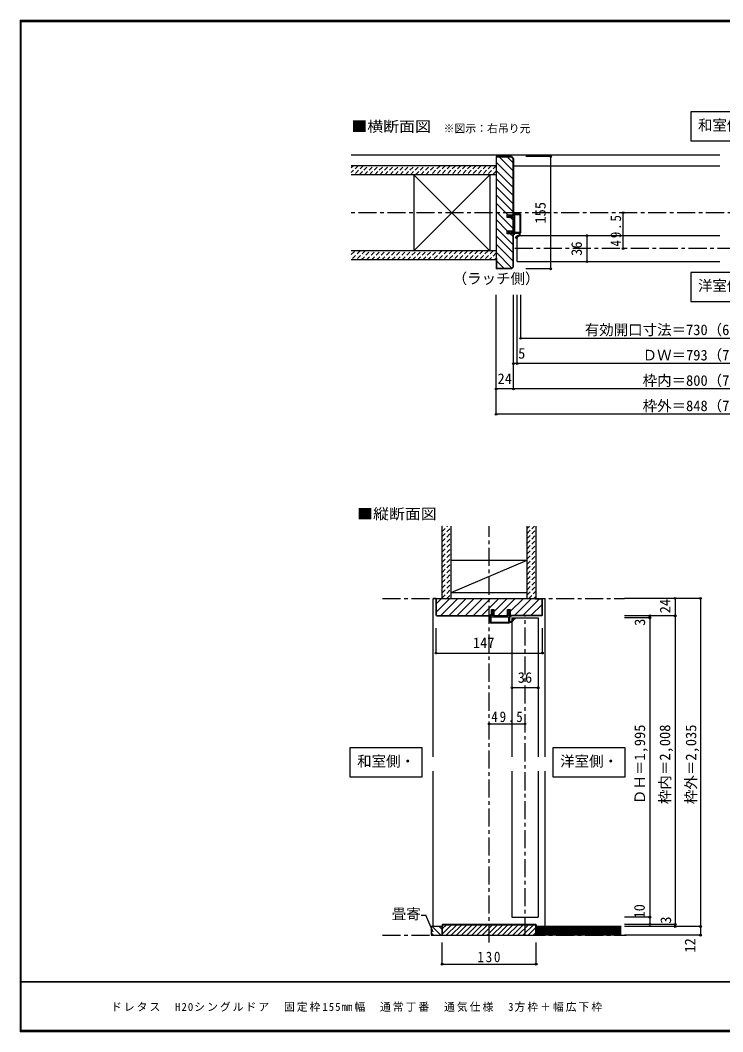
# Model space of a CAD drawing. Units: millimetres at full size, sheet at 1:5. Extents: x -973 to 977, y -718 to 696.
# Drawn here: x -973 to -3, y -701 to 696 of the extents above; entities that cross this region are included whole.
import ezdxf
from ezdxf.enums import TextEntityAlignment as Align

# ---------------------------------------------------------------- set-up
doc = ezdxf.new("R2010")
doc.units = ezdxf.units.MM
doc.header["$LTSCALE"] = 5
doc.header["$PDMODE"] = 32
doc.header["$PDSIZE"] = 2.5
doc.linetypes.add('CHAIN1', pattern=[8, 5, -1, 1, -1])
doc.linetypes.add('DASHED1', pattern=[1.8, 1.2, -0.6])
for name, color, linetype in [('0-0_補助線', 7, 'Continuous'), ('0-1_通り芯', 4, 'CHAIN1'), ('0-2_柱', 3, 'Continuous'), ('0-3_仕上げ', 2, 'Continuous'), ('0-4_枠', 3, 'Continuous'), ('0-6_扉', 6, 'Continuous'), ('0-A_文字', 7, 'Continuous'), ('0-B_寸法', 7, 'Continuous'), ('0-C_ハッチ', 4, 'DASHED1'), ('F-1_枠', 6, 'Continuous'), ('F-A_文字', 7, 'Continuous')]:
    doc.layers.add(name, color=color, linetype=linetype)
doc.styles.add('ＭＳ ゴシック', font='')
doc.styles.get('ＭＳ ゴシック').set_extended_font_data('MS Gothic')

# ---------------------------------------------------------------- blocks, each defined once
blk = doc.blocks.new('2')
at = {"layer": '0-0_補助線'}
for p, q in [((-9.846, -9.622), (-9.846, 15.078)), ((-8.846, 16.078), (0.354, 16.078)), ((-8.846, 15.878), (0.637, 15.878)), ((-8.446, 14.378), (-8.446, -8.922)), ((-8.146, 14.678), (-1.546, 14.678)), ((-1.246, 14.378), (-1.246, -8.922)), ((0.154, 11.653), (2.154, 11.653)), ((0.154, 11.653), (0.154, -8.497)), ((2.154, 10.953), (2.154, 11.653)), ((3.154, 11.653), (2.512, 10.83)), ((3.154, 11.653), (6.154, 11.653)), ((4.154, 13.753), (4.154, 13.053)), ((5.154, 13.053), (4.512, 13.876)), ((7.154, 13.053), (5.154, 13.053)), ((6.154, 10.953), (6.154, 11.653)), ((7.558, 12.258), (6.516, 10.835)), ((-1.48, -10.622), (-8.846, -10.622)), ((-1.546, -9.222), (-8.146, -9.222)), ((-1.189, -10.85), (-0.732, -12.694)), ((0.354, -12.922), (-0.441, -12.922)), ((0.154, -8.497), (2.154, -8.497)), ((4.154, -9.897), (0.154, -9.897)), ((0.154, -9.897), (0.154, -10.622)), ((0.154, -10.622), (0.645, -12.548)), ((2.154, -7.797), (2.154, -8.497)), ((3.154, -8.497), (2.512, -7.674)), ((3.154, -8.497), (6.154, -8.497)), ((4.154, -10.597), (4.154, -9.897)), ((5.154, -9.897), (4.512, -10.72)), ((7.154, -9.897), (5.154, -9.897)), ((6.154, -7.797), (6.154, -8.497)), ((7.558, -9.101), (6.516, -7.679))]:
    blk.add_line(p, q, dxfattribs=at)
for points in [[(-9.646, 15.078), (-9.646, -9.622), (-9.846, -9.622)], [(4.154, 13.053), (0.154, 13.053), (0.649, 15.723)]]:
    blk.add_lwpolyline(points, dxfattribs=at)
for centre, radius, start, end in [((-8.846, 15.078), 1, 90, 180), ((-8.846, 15.078), 0.8, 90, 180), ((-8.146, 14.378), 0.3, 90, 180), ((-1.546, 14.378), 0.3, 0, 90), ((0.354, 15.778), 0.3, 349.49875, 90), ((2.354, 10.953), 0.2, 180, 322.03043), ((4.354, 13.753), 0.2, 37.96957, 180), ((6.354, 10.953), 0.2, 180, 323.78053), ((7.154, 12.553), 0.5, 323.78053, 90), ((-8.846, -9.622), 1, 180, 270), ((-2.846, -10.72), 6, 179.06153, 259.29815), ((-8.146, -8.922), 0.3, 180, 270), ((-2.846, -10.72), 5.3, 178.93757, 259.29815), ((-1.546, -8.922), 0.3, 270, 0), ((-1.48, -10.922), 0.3, 13.9282, 90), ((-0.441, -12.622), 0.3, 193.9282, 270), ((0.354, -12.622), 0.3, 270, 14.29438), ((2.354, -7.797), 0.2, 37.96957, 180), ((4.354, -10.597), 0.2, 180, 322.03043), ((6.354, -7.797), 0.2, 36.21947, 180), ((7.154, -9.397), 0.5, 270, 36.21947), ((-3.896, -16.272), 0.35, 259.29815, 79.29815)]:
    blk.add_arc(centre, radius, start, end, dxfattribs=at)
blk.add_point((-3.896, -16.622), dxfattribs=at)

msp = doc.modelspace()

# ---------------------------------------------------------------- linework, layer by layer
at = {"layer": '0-1_通り芯'}
for p, q in [((519.153, 430), (-515.847, 430)), ((295.153, 380.5), (-291.847, 380.5)), ((-325.347, -577.5), (-325.347, -2.5)), ((-472.847, -102.5), (-138.347, -102.5)), ((-275.847, -567.5), (-275.847, -126.5)), ((-472.847, -567.5), (-135.99, -567.5))]:
    msp.add_line(p, q, dxfattribs=at)
at = {"layer": '0-2_柱'}
for p, q in [((-429.347, 482.5), (-429.347, 377.5)), ((-324.347, 482.5), (-324.347, 377.5)), ((-377.847, -49.5), (-272.847, -49.5)), ((-377.847, -94.5), (-272.847, -94.5))]:
    msp.add_line(p, q, dxfattribs=at)
at = {"layer": '0-2_柱', "color": 7}
for p, q in [((-324.347, 377.5), (-429.347, 482.5)), ((-429.347, 377.5), (-324.347, 482.5)), ((-377.847, -94.5), (-272.847, -49.5))]:
    msp.add_line(p, q, dxfattribs=at)
at = {"layer": '0-3_仕上げ'}
for p, q in [((-515.847, 510), (-6.847, 510)), ((-315.847, 495), (-515.847, 495)), ((-315.847, 482.5), (-515.847, 482.5)), ((-315.847, 377.5), (-515.847, 377.5)), ((-315.847, 365), (-515.847, 365)), ((-390.347, -102.5), (-390.347, -2.5)), ((-377.847, -102.5), (-377.847, -2.5)), ((-272.847, -102.5), (-272.847, -2.5)), ((-260.347, -102.5), (-260.347, -2.5)), ((-405.347, -555.5), (-405.347, -567.5)), ((-390.347, -555.5), (-405.347, -555.5)), ((-390.347, -567.5), (-390.347, -555.5)), ((-260.347, -567.5), (-260.347, -555.5)), ((-142.847, -555.5), (-260.347, -555.5)), ((-405.347, -567.5), (-390.347, -567.5)), ((-142.847, -567.5), (-260.347, -567.5))]:
    msp.add_line(p, q, dxfattribs=at)
at = {"layer": '0-3_仕上げ', "color": 7}
for p, q in [((-142.847, -557), (-260.347, -557)), ((-142.847, -558.5), (-260.347, -558.5)), ((-142.847, -560), (-260.347, -560)), ((-142.847, -561.5), (-260.347, -561.5)), ((-142.847, -563), (-260.347, -563)), ((-142.847, -564.5), (-260.347, -564.5)), ((-142.847, -566), (-260.347, -566))]:
    msp.add_line(p, q, dxfattribs=at)
at = {"layer": '0-4_枠'}
for p, q in [((-315.847, 507.5), (-315.847, 352.5)), ((-294.675, 507.5), (-315.847, 507.5)), ((-294.883, 507), (-292.347, 504.464)), ((-294.675, 507.5), (-291.847, 504.672)), ((-292.347, 427), (-292.347, 504.464)), ((-291.847, 504.672), (-291.847, 427)), ((-315.347, 492.5), (-315.847, 492.5)), ((-291.847, 423.3), (-300.347, 423.3)), ((-292.347, 404.7), (-292.347, 423.3)), ((-291.847, 404.7), (-291.847, 423.3)), ((-300.347, 401), (-300.347, 404.7)), ((-291.847, 404.7), (-300.347, 404.7)), ((-291.847, 401), (-300.347, 401)), ((-292.347, 355.536), (-292.347, 401)), ((-291.847, 355.328), (-291.847, 401)), ((-315.347, 367.5), (-315.847, 367.5)), ((-315.347, 367.5), (-315.347, 353)), ((-294.675, 352.5), (-315.847, 352.5)), ((-294.882, 353), (-315.347, 353)), ((-294.882, 353), (-292.347, 355.536)), ((-294.675, 352.5), (-291.847, 355.328)), ((-398.847, -125.793), (-398.847, -102.5)), ((-398.847, -102.5), (-251.847, -102.5)), ((-261.847, -103), (-261.847, -102.5)), ((-261.847, -103), (-252.347, -103)), ((-251.847, -125.793), (-251.847, -102.5)), ((-322.347, -126.5), (-322.347, -118)), ((-322.347, -118), (-318.647, -118)), ((-318.647, -126.5), (-318.647, -118)), ((-300.047, -126.5), (-300.047, -118)), ((-300.047, -118), (-296.347, -118)), ((-296.347, -118), (-296.347, -126.5)), ((-398.14, -126.5), (-398.847, -125.793)), ((-398.14, -126.5), (-322.347, -126.5)), ((-397.933, -126), (-322.347, -126)), ((-318.647, -126), (-300.047, -126)), ((-318.647, -126.5), (-300.047, -126.5)), ((-252.761, -126), (-296.347, -126)), ((-252.554, -126.5), (-296.347, -126.5)), ((-252.554, -126.5), (-251.847, -125.793)), ((-390.347, -553.207), (-389.64, -552.5)), ((-390.347, -553.207), (-390.347, -567.5)), ((-389.847, -553), (-260.847, -553)), ((-389.847, -567.5), (-389.847, -553)), ((-261.054, -552.5), (-389.64, -552.5)), ((-261.054, -552.5), (-260.347, -553.207)), ((-260.847, -567.5), (-260.847, -553)), ((-260.347, -553.207), (-260.347, -567.5)), ((-390.347, -567.5), (-260.347, -567.5))]:
    msp.add_line(p, q, dxfattribs=at)
at = {"layer": '0-4_枠', "color": 4}
for p, q in [((-291.847, 495), (-6.847, 495)), ((-402.847, -321), (-402.847, -102.5)), ((-398.847, -102.5), (-402.847, -102.5)), ((-251.847, -102.5), (-247.847, -102.5)), ((-247.847, -321), (-247.847, -102.5)), ((-402.847, -555.5), (-402.847, -341)), ((-247.847, -555.5), (-247.847, -341))]:
    msp.add_line(p, q, dxfattribs=at)
at = {"layer": '0-4_枠'}
for points in [[(-315.347, 492.5), (-315.347, 507), (-294.883, 507)], [(-300.347, 423.3), (-300.347, 427), (-291.847, 427)], [(-388.847, -102.5), (-388.847, -103), (-398.347, -103)], [(-397.933, -126), (-398.347, -125.586), (-398.347, -103)], [(-252.761, -126), (-252.347, -125.586), (-252.347, -103)]]:
    msp.add_lwpolyline(points, dxfattribs=at)
at = {"layer": '0-6_扉'}
for p, q in [((-286.847, 398.5), (-6.847, 398.5)), ((-286.847, 362.5), (-286.847, 398.5)), ((-286.847, 362.5), (-6.847, 362.5)), ((-293.847, -129.5), (-293.847, -321)), ((-293.847, -129.5), (-257.847, -129.5)), ((-257.847, -129.5), (-257.847, -321)), ((-257.847, -341), (-257.847, -542.5))]:
    msp.add_line(p, q, dxfattribs=at)
msp.add_lwpolyline([(-293.847, -341), (-293.847, -542.5), (-257.847, -542.5)], dxfattribs=at)
at = {"layer": '0-A_文字'}
for p, q in [((-46.847, 569.277), (-46.847, 529.277)), ((53.153, 569.277), (-46.847, 569.277)), ((-517.847, -309), (-517.847, -349)), ((-417.847, -309), (-517.847, -309)), ((-417.847, -349), (-417.847, -309)), ((-237.374, -309), (-237.374, -349)), ((-137.374, -309), (-237.374, -309)), ((-137.374, -349), (-137.374, -309)), ((-517.847, -349), (-417.847, -349)), ((-237.374, -349), (-137.374, -349)), ((-419.277, -539.799), (-412.684, -539.799)), ((-402.721, -563.52), (-412.684, -539.799))]:
    msp.add_line(p, q, dxfattribs=at)
msp.add_lwpolyline([(-46.847, 529.277), (53.153, 529.277), (53.153, 569.277)], dxfattribs=at)
msp.add_lwpolyline([(53.153, 307.592), (53.153, 347.592), (-46.847, 347.592), (-46.847, 307.592)], close=True, dxfattribs=at)
at = {"layer": '0-B_寸法', "color": 4}
for p, q in [((-240.425, 507.5), (-274.947, 507.5)), ((-140.425, 380.5), (-140.425, 430)), ((-190.425, 398.5), (-190.425, 362.5)), ((-315.847, 151.684), (-315.847, 316.684)), ((-291.847, 186.684), (-291.847, 316.684)), ((-286.847, 221.684), (-286.847, 316.684)), ((-281.847, 256.684), (-281.847, 316.684)), ((-281.847, 256.684), (235.158, 256.684)), ((295.153, 221.684), (-291.847, 221.684)), ((319.153, 186.684), (-315.847, 186.684)), ((319.153, 151.684), (-315.847, 151.684)), ((-33.347, -102.5), (-138.347, -102.5)), ((-68.347, -102.5), (-68.347, -555.5)), ((-68.347, -126.5), (-138.347, -126.5)), ((-103.347, -129.5), (-138.347, -129.5)), ((-103.347, -126.5), (-103.347, -552.5)), ((-398.847, -177.922), (-398.847, -143.4)), ((-257.847, -225.882), (-293.847, -225.882)), ((-325.347, -275.882), (-275.847, -275.882)), ((-103.347, -542.5), (-138.347, -542.5)), ((-68.347, -552.5), (-138.347, -552.5)), ((-33.347, -555.5), (-138.347, -555.5)), ((-33.347, -567.5), (-138.347, -567.5)), ((-390.347, -607.5), (-390.347, -577.5)), ((-260.347, -607.5), (-260.347, -577.5)), ((-390.347, -607.5), (-260.347, -607.5))]:
    msp.add_line(p, q, dxfattribs=at)
for points in [[(-240.425, 507.5), (-240.425, 352.5), (-274.947, 352.5)], [(-33.347, -102.5), (-33.347, -567.171), (-33.347, -567.5)], [(-398.847, -177.922), (-251.847, -177.922), (-251.847, -143.4)]]:
    msp.add_lwpolyline(points, dxfattribs=at)
at = {"layer": '0-B_寸法'}
for p in [(-240.425, 507.5), (-140.425, 430), (-190.425, 398.5), (-140.425, 380.5), (-190.425, 362.5), (-240.425, 352.5), (-281.847, 256.684), (-291.847, 221.684), (-286.847, 221.684), (-315.847, 186.684), (-291.847, 186.684), (-315.847, 151.684), (-68.347, -102.5), (-33.347, -102.5), (-103.347, -126.5), (-68.347, -126.5), (-103.347, -129.5), (-398.847, -177.922), (-251.847, -177.922), (-293.847, -225.882), (-257.847, -225.882), (-325.347, -275.882), (-275.847, -275.882), (-103.347, -542.5), (-103.347, -552.5), (-68.347, -552.5), (-68.347, -555.5), (-33.347, -555.5), (-33.347, -567.5), (-390.347, -607.5), (-260.347, -607.5)]:
    msp.add_point(p, dxfattribs=at)
at = {"layer": '0-C_ハッチ', "linetype": 'Continuous'}
for p, q in [((-311.68, 507), (-292.347, 487.666)), ((-300.367, 507), (-292.347, 498.98)), ((-315.347, 499.353), (-292.347, 476.353)), ((-315.847, 488.539), (-292.347, 465.039)), ((-315.847, 477.225), (-292.347, 453.725)), ((-315.847, 465.912), (-292.347, 442.412)), ((-315.847, 454.598), (-292.347, 431.098)), ((-315.847, 443.284), (-299.563, 427)), ((-315.847, 431.97), (-292.347, 408.47)), ((-315.847, 420.657), (-299.89, 404.7)), ((-295.863, 423.3), (-292.347, 419.784)), ((-315.847, 409.343), (-292.347, 385.843)), ((-315.847, 398.029), (-292.347, 374.529)), ((-296.19, 401), (-292.347, 397.157)), ((-315.847, 386.716), (-292.347, 363.216)), ((-315.847, 375.402), (-294.164, 353.719)), ((-315.347, 363.588), (-304.759, 353)), ((-379.945, -102.5), (-398.347, -120.902)), ((-391.759, -103), (-398.347, -109.588)), ((-368.631, -102.5), (-392.131, -126)), ((-357.318, -102.5), (-380.818, -126)), ((-346.004, -102.5), (-369.504, -126)), ((-334.69, -102.5), (-358.19, -126)), ((-323.376, -102.5), (-346.876, -126)), ((-312.063, -102.5), (-335.563, -126)), ((-300.749, -102.5), (-318.647, -120.398)), ((-289.435, -102.5), (-312.935, -126)), ((-278.121, -102.5), (-296.347, -120.725)), ((-266.808, -102.5), (-290.308, -126)), ((-255.994, -103), (-278.994, -126)), ((-252.347, -110.667), (-267.681, -126)), ((-322.347, -124.098), (-324.249, -126)), ((-300.047, -124.425), (-301.622, -126)), ((-392.33, -567.5), (-404.33, -555.5)), ((-390.347, -559.583), (-394.43, -555.5)), ((-389.847, -558.452), (-384.395, -553)), ((-389.847, -565.523), (-377.324, -553)), ((-384.753, -567.5), (-370.253, -553)), ((-377.682, -567.5), (-363.182, -553)), ((-370.611, -567.5), (-356.111, -553)), ((-363.539, -567.5), (-349.039, -553)), ((-356.468, -567.5), (-341.968, -553)), ((-349.397, -567.5), (-334.897, -553)), ((-342.326, -567.5), (-327.826, -553)), ((-335.255, -567.5), (-320.755, -553)), ((-328.183, -567.5), (-313.683, -553)), ((-321.112, -567.5), (-306.612, -553)), ((-314.041, -567.5), (-299.541, -553)), ((-306.97, -567.5), (-292.47, -553)), ((-299.899, -567.5), (-285.399, -553)), ((-292.827, -567.5), (-278.327, -553)), ((-285.756, -567.5), (-271.256, -553)), ((-278.685, -567.5), (-264.185, -553)), ((-271.614, -567.5), (-260.847, -556.733)), ((-402.229, -567.5), (-405.347, -564.382)), ((-264.543, -567.5), (-260.847, -563.804))]:
    msp.add_line(p, q, dxfattribs=at)
at = {"layer": '0-C_ハッチ'}
for p, q in [((-515.847, 492.668), (-513.515, 495)), ((-506.444, 495), (-515.847, 485.597)), ((-499.373, 495), (-511.873, 482.5)), ((-504.802, 482.5), (-492.302, 495)), ((-497.731, 482.5), (-485.231, 495)), ((-490.66, 482.5), (-478.16, 495)), ((-483.589, 482.5), (-471.089, 495)), ((-476.518, 482.5), (-464.018, 495)), ((-469.447, 482.5), (-456.947, 495)), ((-462.376, 482.5), (-449.876, 495)), ((-455.305, 482.5), (-442.805, 495)), ((-448.233, 482.5), (-435.733, 495)), ((-441.162, 482.5), (-428.662, 495)), ((-434.091, 482.5), (-421.591, 495)), ((-427.02, 482.5), (-414.52, 495)), ((-419.949, 482.5), (-407.449, 495)), ((-412.878, 482.5), (-400.378, 495)), ((-393.307, 495), (-405.807, 482.5)), ((-386.236, 495), (-398.736, 482.5)), ((-379.165, 495), (-391.665, 482.5)), ((-372.094, 495), (-384.594, 482.5)), ((-365.023, 495), (-377.523, 482.5)), ((-357.952, 495), (-370.452, 482.5)), ((-350.881, 495), (-363.381, 482.5)), ((-343.81, 495), (-356.31, 482.5)), ((-336.739, 495), (-349.239, 482.5)), ((-329.667, 495), (-342.167, 482.5)), ((-322.596, 495), (-335.096, 482.5)), ((-315.847, 494.678), (-328.025, 482.5)), ((-315.847, 487.607), (-320.954, 482.5)), ((-515.847, 372.46), (-510.807, 377.5)), ((-503.736, 377.5), (-515.847, 365.389)), ((-496.665, 377.5), (-509.165, 365)), ((-502.094, 365), (-489.594, 377.5)), ((-495.023, 365), (-482.523, 377.5)), ((-487.952, 365), (-475.452, 377.5)), ((-480.881, 365), (-468.381, 377.5)), ((-473.81, 365), (-461.31, 377.5)), ((-466.739, 365), (-454.239, 377.5)), ((-459.667, 365), (-447.167, 377.5)), ((-452.596, 365), (-440.096, 377.5)), ((-445.525, 365), (-433.025, 377.5)), ((-438.454, 365), (-425.954, 377.5)), ((-431.383, 365), (-418.883, 377.5)), ((-424.312, 365), (-411.812, 377.5)), ((-417.241, 365), (-404.741, 377.5)), ((-410.17, 365), (-397.67, 377.5)), ((-390.599, 377.5), (-403.099, 365)), ((-383.528, 377.5), (-396.028, 365)), ((-376.457, 377.5), (-388.957, 365)), ((-369.386, 377.5), (-381.886, 365)), ((-362.315, 377.5), (-374.815, 365)), ((-355.244, 377.5), (-367.744, 365)), ((-348.172, 377.5), (-360.672, 365)), ((-341.101, 377.5), (-353.601, 365)), ((-334.03, 377.5), (-346.53, 365)), ((-326.959, 377.5), (-339.459, 365)), ((-319.888, 377.5), (-332.388, 365)), ((-315.847, 374.47), (-325.317, 365)), ((-315.847, 367.399), (-318.246, 365)), ((-390.347, -9.969), (-382.878, -2.5)), ((-390.347, -2.898), (-389.949, -2.5)), ((-390.347, -17.04), (-377.847, -4.54)), ((-390.347, -24.111), (-377.847, -11.611)), ((-272.847, -5.606), (-269.741, -2.5)), ((-272.847, -12.677), (-262.67, -2.5)), ((-272.847, -19.748), (-260.347, -7.248)), ((-390.347, -31.182), (-377.847, -18.682)), ((-390.347, -38.253), (-377.847, -25.753)), ((-272.847, -26.819), (-260.347, -14.319)), ((-272.847, -33.89), (-260.347, -21.39)), ((-390.347, -45.324), (-377.847, -32.824)), ((-390.347, -52.395), (-377.847, -39.895)), ((-272.847, -40.961), (-260.347, -28.461)), ((-272.847, -48.032), (-260.347, -35.532)), ((-390.347, -59.466), (-377.847, -46.966)), ((-390.347, -66.537), (-377.847, -54.037)), ((-272.847, -55.103), (-260.347, -42.603)), ((-272.847, -62.174), (-260.347, -49.674)), ((-390.347, -73.608), (-377.847, -61.108)), ((-390.347, -80.679), (-377.847, -68.179)), ((-272.847, -69.246), (-260.347, -56.746)), ((-272.847, -76.317), (-260.347, -63.817)), ((-390.347, -87.751), (-377.847, -75.251)), ((-390.347, -94.822), (-377.847, -82.322)), ((-272.847, -83.388), (-260.347, -70.888)), ((-272.847, -90.459), (-260.347, -77.959)), ((-390.347, -101.893), (-377.847, -89.393)), ((-383.883, -102.5), (-377.847, -96.464)), ((-272.847, -97.53), (-260.347, -85.03)), ((-270.746, -102.5), (-260.347, -92.101)), ((-263.675, -102.5), (-260.347, -99.172))]:
    msp.add_line(p, q, dxfattribs=at)
at = {"layer": 'F-1_枠'}
for p, q in [((-973.347, 695.833), (-973.347, -700.833)), ((-973.347, 695.833), (976.653, 695.833)), ((-973.347, 695), (976.653, 695)), ((-973.347, 694.167), (976.653, 694.167)), ((-972.514, 695.833), (-972.514, -700.833)), ((976.653, -631.667), (-973.347, -631.667)), ((976.653, -632.5), (-973.347, -632.5)), ((976.653, -699.167), (-973.347, -699.167)), ((976.653, -700), (-973.347, -700)), ((976.653, -700.833), (-973.347, -700.833))]:
    msp.add_line(p, q, dxfattribs=at)

# ---------------------------------------------------------------- block references
at = {"layer": '0-4_枠', "xscale": -1}
msp.add_blockref('2', (-291.693, 412.422), dxfattribs=at)
at = {"layer": '0-4_枠', "rotation": 90}
msp.add_blockref('2', (-307.769, -126.654), dxfattribs=at)

# ---------------------------------------------------------------- texts
at = {"layer": '0-A_文字', "style": 'ＭＳ ゴシック', "width": 1.1}
for s, p in [('■横断面図', (-515.847, 537.5)), ('■縦断面図', (-507.847, 2.5))]:
    msp.add_text(s, height=14.66, dxfattribs=at).set_placement(p, align=Align.BOTTOM_LEFT)
at = {"layer": '0-A_文字', "style": 'ＭＳ ゴシック'}
for s, height, p in [('和室側・', 14.66, (-36.847, 539.277)), ('※図示：右吊り元', 11, (-388.379, 537.5)), ('（ラッチ側）', 14.66, (-375.847, 327.5)), ('洋室側・', 14.66, (-36.847, 317.592)), ('和室側・', 14.66, (-507.847, -339)), ('洋室側・', 14.66, (-227.374, -339)), ('畳寄', 14.66, (-459.992, -549.799))]:
    msp.add_text(s, height=height, dxfattribs=at).set_placement(p, align=Align.BOTTOM_LEFT)
at = {"layer": '0-B_寸法', "style": 'ＭＳ ゴシック'}
for s, p in [('155', (-242.925, 415)), ('36', (-192.925, 370.5)), ('24', (-70.563, -123.071)), ('3', (-105.51, -140.385)), ('ＤＨ＝1,995', (-105.527, -386.5)), ('枠内＝2,008', (-70.847, -386.5)), ('枠外＝2,035', (-34.833, -386.5)), ('10', (-106.056, -544.466)), ('3', (-69.631, -551.65)), ('12', (-36.188, -591.547))]:
    msp.add_text(s, height=14.66, rotation=90, dxfattribs=at).set_placement(p, align=Align.BOTTOM_LEFT)
for s, p in [('有効開口寸法＝730（660）<640>［617］', (-193.347, 256.684)), ('5', (-285.361, 224.184)), ('ＤＷ＝793（723）<703>［680］', (-113.347, 221.684)), ('24', (-313.847, 189.184)), ('枠内＝800（730）<710>［687］', (-113.347, 186.684)), ('枠外＝848（778）<758>［735］', (-113.347, 151.684)), ('147', (-347.847, -175.422)), ('36', (-285.847, -223.382))]:
    msp.add_text(s, height=14.66, dxfattribs=at).set_placement(p, align=Align.BOTTOM_LEFT)
at = {"layer": '0-B_寸法', "insert": (-142.925, 383.375), "char_height": 14.66, "attachment_point": 7, "rotation": 90, "style": 'ＭＳ ゴシック'}
msp.add_mtext('\\T1.28;\\W0.9;49.5', dxfattribs=at)
at = {"layer": '0-B_寸法', "char_height": 14.66, "attachment_point": 7, "style": 'ＭＳ ゴシック'}
for s, insert in [('\\T1.28;\\W0.9;49.5', (-322.472, -273.382)), ('\\T1.27;\\W0.9;130', (-341.597, -605))]:
    msp.add_mtext(s, dxfattribs=dict(at, insert=insert))
at = {"layer": 'F-A_文字', "insert": (-847.938, -673.333), "char_height": 11, "attachment_point": 7, "style": 'ＭＳ ゴシック'}
msp.add_mtext('\\T1.18;ドレタス\u3000H20シングルドア\u3000固定枠155㎜幅\u3000通常丁番\u3000通気仕様\u30003方枠＋幅広下枠', dxfattribs=at)

doc.saveas('drawing.dxf')
